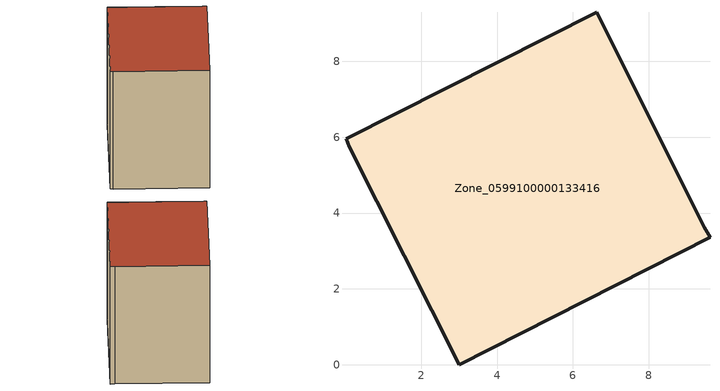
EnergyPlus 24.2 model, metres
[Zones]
Zone_0599100000133416
 floor ground (C_G): 0.1,5.75 0.03,5.95 6.63,9.29 9.46,3.63 9.61,3.36 3,0 z3.1
 wall outside (C_F): 0.1,5.75 3,0 9.61,3.36 9.46,3.63 6.63,9.29 0.03,5.95 0.1,5.75 z3.1:12.68
 roof outside (C_R): 0.03,5.95 0.1,5.75 3,0 9.61,3.36 9.46,3.63 6.63,9.29 z12.68
[BUILDING]
Pand.0599100000133416: North Axis=0; Terrain=City; Loads Convergence Tolerance Value=0.04; Temperature Convergence Tolerance Value=0.4; Solar Distribution=FullExterior; Maximum Number of Warmup Days=25; Minimum Number of Warmup Days=1
[Site:Location]
Rotterdam.The.Hague.AP_ZH_NLD Design_Conditions: Latitude=51.96; Longitude=4.45; Time Zone=1; Elevation=-4.5
[SITE:GROUNDTEMPERATURE:BUILDINGSURFACE]
18, 18, 18, 18, 18, 18, 18, 18, 18, 18, 18, 18
[MATERIAL] Thermal Absorptance=0.9; Solar Absorptance=0.7; Visible Absorptance=0.7
Name | Roughness | Thickness | Conductivity | Density | Specific Heat
G.TI.1946 | MediumSmooth | 0.15 | 1 | 540 | 1210
F.TI.1946 | Rough | 0.3 | 0.857143 | 1920 | 840
R.TI.1946 | MediumRough | 0.2 | 0.1 | 1500 | 1000
[CONSTRUCTION]
C_G: G.TI.1946
C_F: F.TI.1946
C_R: R.TI.1946
[ZONE]
Zone_0599100000133416: Type=1; Multiplier=1; Ceiling Height=Autocalculate; Volume=Autocalculate; Floor Area=autocalculate; Part of Total Floor Area=Yes
[ZONEINFILTRATION:DESIGNFLOWRATE]
Infil_Zone_0599100000133416: Zone or ZoneList or Space or SpaceList=Zone_0599100000133416; Schedule=AlwaysOn; Design Flow Rate Calculation Method=Flow/Area; Flow Rate per Floor Area=0.003; Constant Term Coefficient=1; Temperature Term Coefficient=0; Velocity Term Coefficient=0; Velocity Squared Term Coefficient=0
[HVACTEMPLATE:ZONE:IDEALLOADSAIRSYSTEM]
Zone_0599100000133416: Maximum Heating Supply Air Temperature=50; Minimum Cooling Supply Air Temperature=13; Maximum Heating Supply Air Humidity Ratio=0.0156; Minimum Cooling Supply Air Humidity Ratio=0.0077; Heating Limit=NoLimit; Cooling Limit=NoLimit; Dehumidification Control Type=ConstantSensibleHeatRatio; Cooling Sensible Heat Ratio=0.7; Dehumidification Setpoint=60; Humidification Control Type=None; Humidification Setpoint=30; Outdoor Air Method=None; Outdoor Air Flow Rate per Person=0.00944; Outdoor Air Flow Rate per Zone Floor Area=0; Outdoor Air Flow Rate per Zone=0; Demand Controlled Ventilation Type=None; Outdoor Air Economizer Type=NoEconomizer; Heat Recovery Type=None; Sensible Heat Recovery Effectiveness=0.7; Latent Heat Recovery Effectiveness=0.65
[ZONECONTROL:THERMOSTAT]
ThermostatControl_Zone_0599100000133416: Zone or ZoneList=Zone_0599100000133416; Control Type Schedule=DualSetpointControlType; Control 1=Thermostat_Zone_0599100000133416; Temperature Difference Between Cutout And Setpoint=0
[THERMOSTATSETPOINT:DUALSETPOINT]
Thermostat_Zone_0599100000133416: Heating Setpoint Temperature Schedule=HeatingSetpoint_Zone_0599100000133416; Cooling Setpoint Temperature Schedule=CoolingSetpoint_Zone_0599100000133416
[SCHEDULE:COMPACT]
HeatingSetpoint_Zone_0599100000133416: Through: 12/31, For: AllDays, Until: 24:00, 21
CoolingSetpoint_Zone_0599100000133416: Through: 12/31, For: AllDays, Until: 24:00, 24
DualSetpointControlType: Through: 12/31, For: AllDays, Until: 24:00, 4
AlwaysOn: Through: 12/31, For: AllDays, Until: 24:00, 1
